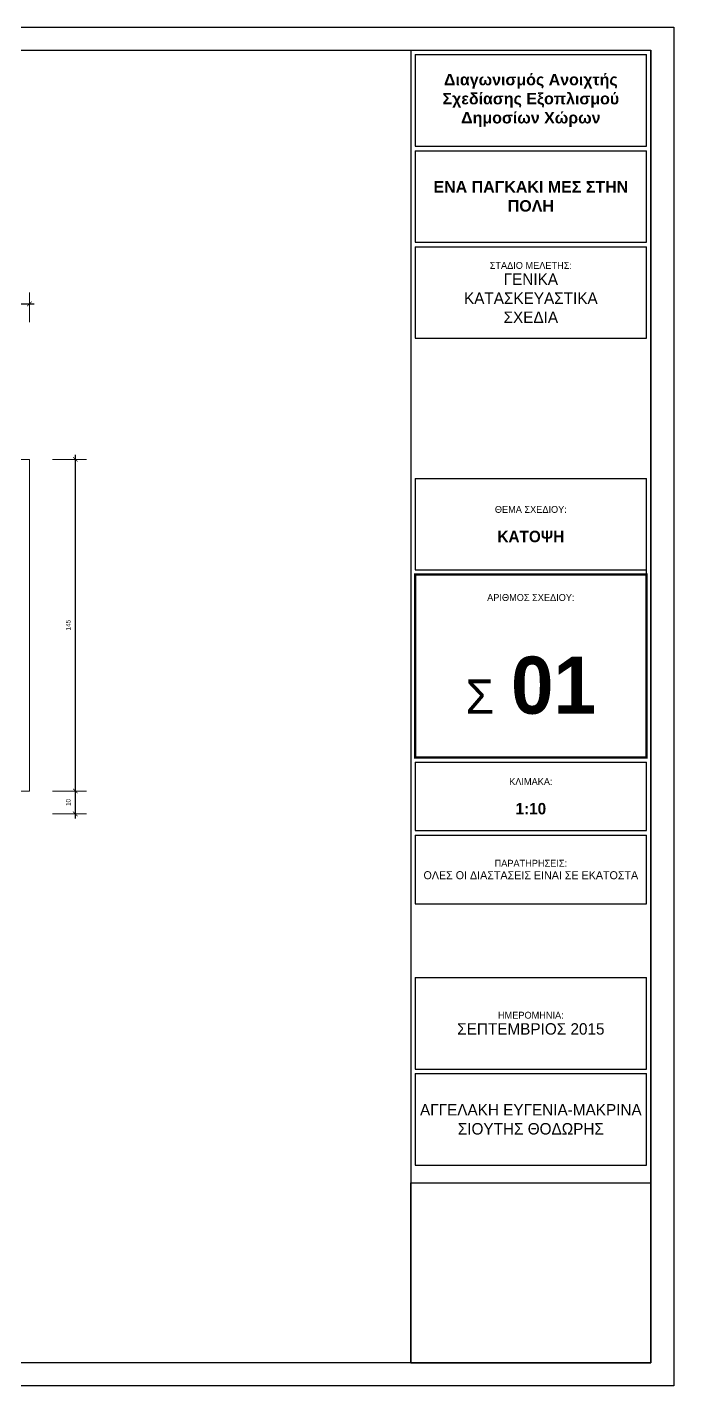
# Model space of a CAD drawing. Header units: millimetres. Extents: x -2.1 to 56.3, y -12 to 10.2.
# Drawn here: x 3.47 to 6.3, y -11.96 to -6.02 of the extents above; entities that cross this region are included whole.
import ezdxf

# ---------------------------------------------------------------- set-up
doc = ezdxf.new("R2010")
doc.units = ezdxf.units.MM
doc.header["$LTSCALE"] = 0.01
doc.layers.add('DIMS', color=30, linetype='Continuous', lineweight=15)
doc.layers.add('PROVOLH', color=81, linetype='Continuous', lineweight=5)
doc.layers.add('ΤΕΧΤ', color=35, linetype='Continuous')
doc.styles.add('Century Gothic', font='GOTHIC.TTF')
doc.styles.get("Standard").update_dxf_attribs({"font": 'arial.ttf'})
doc.dimstyles.new('MY DIM.', dxfattribs={"dimscale": 100, "dimtxt": 0.0002, "dimasz": 0.0002, "dimexe": 0.0005, "dimexo": 0.001, "dimgap": 0.0002, "dimtad": 1, "dimdec": 0, "dimlfac": 100, "dimzin": 4, "dimdsep": 46, "dimtxsty": 'Century Gothic', "dimblk": 'ARCHTICK', "dimcen": 0.0015, "dimdle": 0.0002, "dimclrd": 256, "dimclre": 256, "dimadec": 0, "dimazin": 1, "dimtfac": 1, "dimtdec": 0, "dimtix": 1, "dimtofl": 0, "dimtmove": 2, "dimatfit": 0, "dimfxl": 1.0035, "dimtolj": 1, "dimtzin": 0, "dimlwe": -1, "dimarcsym": 0})
picture_1 = doc.add_image_def('image1.jpg', size_in_pixel=(960, 720))

# ---------------------------------------------------------------- blocks, each defined once
blk = doc.blocks.new('_ArchTick')
at = {"color": 0, "linetype": 'ByBlock', "const_width": 0.15}
blk.add_lwpolyline([(-0.5, -0.5), (0.5, 0.5)], dxfattribs=at)
blk = doc.blocks.new('*D36')
at = {"layer": 'Defpoints', "color": 0, "transparency": 16777216}
for p in [(3.4847, -7.2318), (-0.2153, -7.4113), (3.4847, -7.4113)]:
    blk.add_point(p, dxfattribs=at)
at = {"layer": 'DIMS', "transparency": 16777216}
for p, q in [((-0.2153, -7.3113), (-0.2153, -7.1818)), ((3.4847, -7.3113), (3.4847, -7.1818))]:
    blk.add_line(p, q, dxfattribs=at)
at = {"layer": 'DIMS', "lineweight": -2, "transparency": 16777216}
blk.add_line((-0.2353, -7.2318), (3.5047, -7.2318), dxfattribs=at)
at = {"layer": 'DIMS', "lineweight": -2, "transparency": 16777216, "xscale": 0.02, "yscale": 0.02, "zscale": 0.02, "rotation": 180}
blk.add_blockref('_ArchTick', (-0.2153, -7.2318), dxfattribs=at)
at = {"layer": 'DIMS', "lineweight": -2, "transparency": 16777216, "xscale": 0.02, "yscale": 0.02, "zscale": 0.02}
blk.add_blockref('_ArchTick', (3.4847, -7.2318), dxfattribs=at)
at = {"layer": 'DIMS', "color": 0, "transparency": 16777216, "insert": (1.6347, -7.2013), "char_height": 0.02, "attachment_point": 5, "style": 'Century Gothic'}
blk.add_mtext('\\A1;370', dxfattribs=at)
blk = doc.blocks.new('*D37')
at = {"layer": 'Defpoints', "color": 0, "transparency": 16777216}
for p in [(3.4847, -7.9113), (3.4847, -9.3613), (3.6847, -9.3613)]:
    blk.add_point(p, dxfattribs=at)
at = {"layer": 'DIMS', "lineweight": -2, "transparency": 16777216}
blk.add_line((3.6847, -7.8913), (3.6847, -9.3813), dxfattribs=at)
at = {"layer": 'DIMS', "transparency": 16777216}
for p, q in [((3.5847, -7.9113), (3.7347, -7.9113)), ((3.5847, -9.3613), (3.7347, -9.3613))]:
    blk.add_line(p, q, dxfattribs=at)
at = {"layer": 'DIMS', "lineweight": -2, "transparency": 16777216, "xscale": 0.02, "yscale": 0.02, "zscale": 0.02}
for p, rotation in [((3.6847, -7.9113), 90), ((3.6847, -9.3613), 270)]:
    blk.add_blockref('_ArchTick', p, dxfattribs=dict(at, rotation=rotation))
at = {"layer": 'DIMS', "color": 0, "transparency": 16777216, "insert": (3.6542, -8.6363), "char_height": 0.02, "attachment_point": 5, "rotation": 90, "style": 'Century Gothic'}
blk.add_mtext('\\A1;145', dxfattribs=at)
blk = doc.blocks.new('*D40')
at = {"layer": 'Defpoints', "color": 0, "transparency": 16777216}
for p in [(3.4847, -9.3613), (3.4847, -9.4613), (3.6847, -9.4613)]:
    blk.add_point(p, dxfattribs=at)
at = {"layer": 'DIMS', "transparency": 16777216}
for p, q in [((3.5847, -9.3613), (3.7347, -9.3613)), ((3.5847, -9.4613), (3.7347, -9.4613))]:
    blk.add_line(p, q, dxfattribs=at)
at = {"layer": 'DIMS', "lineweight": -2, "transparency": 16777216}
blk.add_line((3.6847, -9.3413), (3.6847, -9.4813), dxfattribs=at)
at = {"layer": 'DIMS', "lineweight": -2, "transparency": 16777216, "xscale": 0.02, "yscale": 0.02, "zscale": 0.02}
for p, rotation in [((3.6847, -9.3613), 90), ((3.6847, -9.4613), 270)]:
    blk.add_blockref('_ArchTick', p, dxfattribs=dict(at, rotation=rotation))
at = {"layer": 'DIMS', "color": 0, "transparency": 16777216, "insert": (3.6542, -9.4113), "char_height": 0.02, "attachment_point": 5, "rotation": 90, "style": 'Century Gothic'}
blk.add_mtext('\\A1;10', dxfattribs=at)

msp = doc.modelspace()

# ---------------------------------------------------------------- linework, layer by layer
for points in [[(6.3012, -6.0217), (6.3012, -11.9617), (-2.0988, -11.9617), (-2.0988, -6.0217)], [(6.2012, -6.1217), (6.2012, -11.8617), (-1.9988, -11.8617), (-1.9988, -6.1217)]]:
    msp.add_lwpolyline(points, close=True)
at = {"layer": 'PROVOLH'}
msp.add_lwpolyline([(-0.2153, -8.6613), (-0.2153, -7.9113), (3.4847, -7.9113), (3.4847, -9.3613), (1.9347, -9.3613)], dxfattribs=at)
at = {"layer": 'ΤΕΧΤ'}
for p, q in [((5.1512, -6.1217), (5.1512, -11.8617)), ((5.1512, -6.1217), (6.2012, -6.1217)), ((5.1712, -6.1417), (5.1712, -6.5417)), ((5.1712, -6.1417), (6.1812, -6.1417)), ((6.1812, -6.5417), (6.1812, -6.1417)), ((6.2012, -11.8617), (6.2012, -6.1217)), ((5.1712, -6.5417), (6.1812, -6.5417)), ((5.1712, -6.5617), (6.1812, -6.5617)), ((5.1712, -6.5617), (5.1712, -6.9617)), ((6.1812, -6.9617), (6.1812, -6.5617)), ((5.1712, -6.9617), (6.1812, -6.9617)), ((5.1712, -6.9817), (5.1712, -7.3817)), ((5.1712, -6.9817), (6.1812, -6.9817)), ((5.1712, -6.9817), (5.1712, -7.2152)), ((6.1812, -7.2152), (6.1812, -6.9817)), ((6.1812, -7.3817), (6.1812, -6.9817)), ((5.1712, -7.3817), (6.1812, -7.3817)), ((5.1712, -7.9946), (5.1712, -8.3946)), ((5.1712, -7.9946), (6.1812, -7.9946)), ((6.1812, -8.1933), (6.1812, -7.9946)), ((6.1812, -8.3946), (6.1812, -7.9946)), ((6.1812, -9.2146), (6.1812, -8.2146)), ((5.1712, -8.3946), (6.1812, -8.3946)), ((5.1712, -8.3946), (6.1812, -8.3946)), ((5.1712, -8.5964), (5.1712, -9.2146)), ((5.1712, -9.0333), (5.1712, -9.2146)), ((6.1812, -9.2146), (6.1812, -9.0333)), ((5.1712, -9.2146), (6.1812, -9.2146)), ((5.1712, -9.2346), (6.1812, -9.2346)), ((5.1712, -9.2346), (5.1712, -9.5346)), ((5.1712, -9.2346), (5.1712, -9.5346)), ((6.1812, -9.5346), (6.1812, -9.2346)), ((6.1812, -9.5346), (6.1812, -9.2346)), ((5.1712, -9.5346), (6.1812, -9.5346)), ((5.1712, -9.5346), (6.1812, -9.5346)), ((5.1712, -9.5546), (5.1712, -9.8546)), ((5.1712, -9.5546), (5.1712, -9.8546)), ((5.1712, -9.5546), (6.1812, -9.5546)), ((6.1812, -9.8546), (6.1812, -9.5546)), ((6.1812, -9.8546), (6.1812, -9.5546)), ((5.1712, -9.8546), (6.1812, -9.8546)), ((5.1712, -10.1767), (5.1712, -10.5767)), ((5.1712, -10.1767), (5.1712, -10.5767)), ((5.1712, -10.1767), (6.1812, -10.1767)), ((5.1712, -10.1767), (5.1712, -10.2359)), ((5.1712, -10.1767), (5.1712, -10.2359)), ((6.1812, -10.2359), (6.1812, -10.1767)), ((6.1812, -10.2359), (6.1812, -10.1767)), ((6.1812, -10.5767), (6.1812, -10.1767)), ((6.1812, -10.5767), (6.1812, -10.1767)), ((5.1712, -10.5767), (6.1812, -10.5767)), ((5.1712, -10.5967), (6.1812, -10.5967)), ((5.1712, -10.5967), (5.1712, -10.9967)), ((5.1712, -10.5967), (5.1712, -10.9967)), ((6.1812, -10.9967), (6.1812, -10.5967)), ((6.1812, -10.9967), (6.1812, -10.5967)), ((5.1712, -10.9967), (6.1812, -10.9967)), ((5.1512, -11.8617), (6.2012, -11.8617))]:
    msp.add_line(p, q, dxfattribs=at)
at = {"layer": 'ΤΕΧΤ', "const_width": 0.01}
msp.add_lwpolyline([(5.1712, -8.4146), (6.1812, -8.4146), (6.1812, -9.2146), (5.1712, -9.2146)], close=True, dxfattribs=at)

# ---------------------------------------------------------------- texts
at = {"layer": 'ΤΕΧΤ', "char_height": 0.05, "attachment_point": 5}
for s, width, heights, insert in [('{\\fArial|b1|i0|c161|p34;Διαγωνισμός Ανοιχτής Σχεδίασης Εξοπλισμού Δημοσίων Χώρων}', 1.026613, [0.8558], (5.6762, -6.3417)), ('{\\fArial|b1|i0|c161|p34;ΕΝΑ ΠΑΓΚΑΚΙ ΜΕΣ ΣΤΗΝ ΠΟΛΗ}', 1, [0.4869], (5.6762, -6.7617))]:
    msp.add_mtext_dynamic_manual_height_columns(s, width=width, gutter_width=0.5, heights=heights, dxfattribs=dict(at, insert=insert))
at = {"layer": 'ΤΕΧΤ', "attachment_point": 5, "style": 'Century Gothic'}
for s, width, heights, insert, char_height in [('{\\H0.85714x;ΣΤΑΔΙΟ ΜΕΛΕΤΗΣ:\\H2.8334x;\\P\\H0.58823x;ΓΕΝΙΚΑ\\PΚΑΤΑΣΚΕΥΑΣΤΙΚΑ\\PΣΧΕΔΙΑ }', 1.087036, [0.6771], (5.6762, -7.1817), 0.035), ('{\\H0.85714x;ΘΕΜΑ ΣΧΕΔΙΟΥ:\\P}\\P{\\fCentury Gothic|b1|i0|c161|p34;\\H1.4286x;KATOΨΗ}', 0.822558, [0], (5.6762, -8.1946), 0.035), ('ΑΡΙΘΜΟΣ ΣΧΕΔΙΟΥ:', 2, [0.2344], (5.6762, -8.5154), 0.03), ('{\\H4.2857x;Σ\\H1.3333x; \\fCentury Gothic|b1|i0|c161|p34;\\H1.25x;01}', 2, [0], (5.6762, -8.9002), 0.035), ('{\\H0.85714x;KΛΙΜΑΚΑ:\\P}\\P{\\fCentury Gothic|b1|i0|c161|p34;\\H1.4286x;1:10}', 2, [0], (5.6762, -9.3846), 0.035), ('{\\H0.85714x;ΠΑΡΑΤΗΡΗΣΕΙΣ:\\P}ΟΛΕΣ ΟΙ ΔΙΑΣΤΑΣΕΙΣ ΕΙΝΑΙ ΣΕ ΕΚΑΤΟΣΤΑ', 1.010191, [0], (5.6762, -9.7046), 0.035), ('{\\H0.42857x;HMEΡΟΜΗΝΙΑ:}\\P{\\H0.71429x;ΣΕΠΤΕΜΒΡΙΟΣ 2015}', 2, [0], (5.6762, -10.3767), 0.07), ('ΑΓΓΕΛΑΚΗ ΕΥΓΕΝΙΑ-ΜΑΚΡΙΝΑ\\PΣΙΟΥΤΗΣ ΘΟΔΩΡΗΣ', 2, [0], (5.6762, -10.7967), 0.05)]:
    msp.add_mtext_dynamic_manual_height_columns(s, width=width, gutter_width=0.35, heights=heights, dxfattribs=dict(at, insert=insert, char_height=char_height))

# ---------------------------------------------------------------- dimensions: what is measured, and where the dimension line sits
at = {"layer": 'DIMS'}
dim = msp.add_linear_dim(base=(3.4847, -7.2318), p1=(-0.2153, -7.4113), p2=(3.4847, -7.4113), dimstyle='MY DIM.', dxfattribs=at)
dim.commit()
dim.dimension.update_dxf_attribs({"geometry": '*D36', "text_midpoint": (1.6347, -7.2013)})
for base, p1, p2, picture, middle in [((3.6847, -9.3613), (3.4847, -7.9113), (3.4847, -9.3613), '*D37', (3.6542, -8.6363)), ((3.6847, -9.4613), (3.4847, -9.3613), (3.4847, -9.4613), '*D40', (3.6542, -9.4113))]:
    dim = msp.add_linear_dim(base=base, p1=p1, p2=p2, angle=90, dimstyle='MY DIM.', dxfattribs=at)
    dim.commit()
    dim.dimension.update_dxf_attribs({"geometry": picture, "text_midpoint": middle})

# ---------------------------------------------------------------- pictures from other files: only their frames are drawn
at = {"layer": 'ΤΕΧΤ'}
image = msp.add_image(picture_1, insert=(5.1512, -11.8617), size_in_units=(1.05, 0.7875), dxfattribs=dict(at, contrast=100))
image.dxf.flags = 7

doc.saveas('drawing.dxf')
